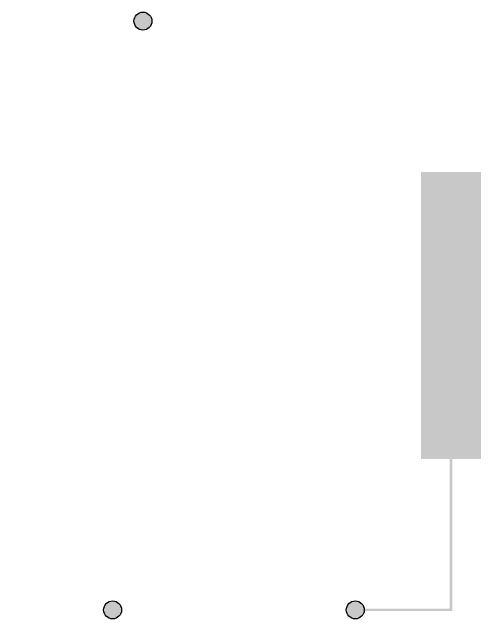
# Model space of a CAD drawing. Header units: metres. Extents: x -10515 to 89255, y -60186 to -4330.
# Drawn here: x 50008 to 89255, y -57646 to -6870 of the extents above; entities that cross this region are included whole.
import ezdxf

# ---------------------------------------------------------------- set-up
doc = ezdxf.new("R2010")
doc.units = ezdxf.units.M

msp = doc.modelspace()

# ---------------------------------------------------------------- hatches: boundary and pattern name
h = msp.add_hatch(color=5)
edge = h.paths.add_edge_path()
edge.add_arc((0, -7620), 750, 0, 360)
edge = h.paths.add_edge_path()
edge.add_arc((20320, -7620), 750, 0, 360)
edge = h.paths.add_edge_path()
edge.add_arc((40640, -7620), 750, 0, 360)
edge = h.paths.add_edge_path()
edge.add_arc((60960, -7620), 750, 0, 360)
edge = h.paths.add_edge_path()
edge.add_arc((17780, -56896), 750, 0, 360)
edge = h.paths.add_edge_path()
edge.add_arc((38100, -56896), 750, 0, 360)
edge = h.paths.add_edge_path()
edge.add_arc((58420, -56896), 750, 0, 360)
edge = h.paths.add_edge_path()
edge.add_arc((78740, -56896), 750, 0, 360)

# ---------------------------------------------------------------- linework, layer by layer
at = {"color": 5}
for centre in [(60960, -7620), (58420, -56896), (78740, -56896)]:
    msp.add_circle(centre, 750, dxfattribs=at)
for points in [[(84255, -20255), (84255, -44255), (89255, -20255), (89255, -44255)], [(86655, -56796), (86855, -56796), (86655, -44255), (86855, -44255)], [(78740, -56996), (86855, -56996), (78740, -56796), (86855, -56796)]]:
    msp.add_solid(points, dxfattribs=at)

doc.saveas('drawing.dxf')
